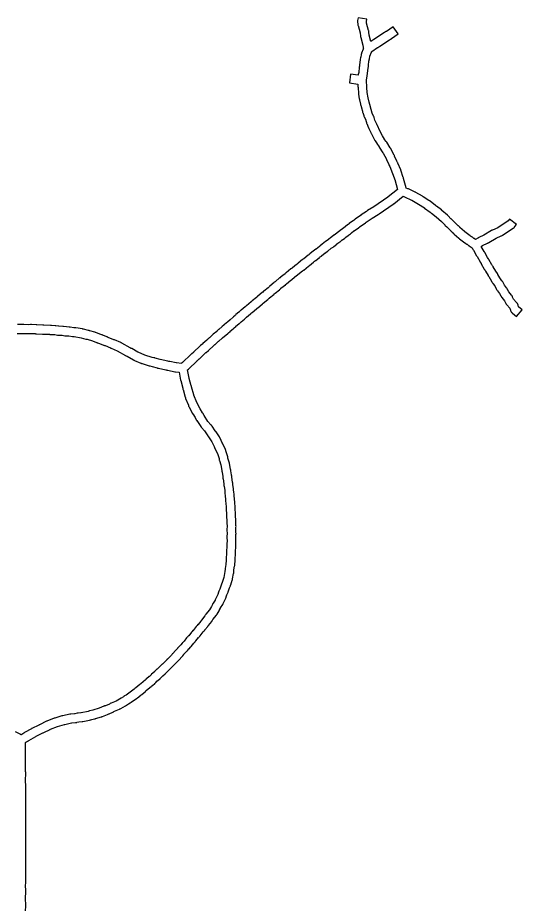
# Model space of a CAD drawing. Extents: x -90 to 105, y 288 to 664.
# Drawn here: x 7.5 to 104.3, y 492.2 to 662.4 of the extents above; entities that cross this region are included whole.
import ezdxf

# ---------------------------------------------------------------- set-up
doc = ezdxf.new("R2010")
doc.units = 0
doc.layers.get('0').update_dxf_attribs({"linetype": 'CONTINUOUS'})

msp = doc.modelspace()

# ---------------------------------------------------------------- linework, layer by layer
at = {"color": 7}
for points in [[(9.016365, 490.489682), (9.044223, 492.411023), (9.044223, 492.472299), (9.044223, 492.500242), (9.038663, 492.522483), (9.016365, 492.932452), (9.016365, 492.943572), (9.044223, 495.087676), (9.044223, 495.093379), (9.044223, 495.238172), (9.044223, 495.260413), (9.038663, 495.282654), (9.033103, 495.416298), (9.033103, 495.427403), (9.049812, 496.830819), (9.049812, 496.836521), (9.049812, 496.981315), (9.049812, 497.003555), (9.049812, 497.014676), (9.044252, 497.053654), (9.044252, 497.103781), (9.044252, 497.120604), (9.072109, 498.858165), (9.072109, 498.863867), (9.066549, 498.919555), (9.066549, 498.941796), (9.066549, 498.952916), (9.0554, 499.108858), (9.0554, 499.153425), (9.0554, 499.170248), (9.072109, 500.272931), (9.072109, 500.278634), (9.072109, 500.36218), (9.072109, 500.367882), (9.072109, 500.42357), (9.072109, 500.445811), (9.066549, 500.468051), (9.060989, 500.585015), (9.060989, 500.596135), (9.083258, 501.787924), (9.083258, 501.793627), (9.077698, 501.849314), (9.077698, 501.871555), (9.077698, 501.888378), (9.066549, 502.022022), (9.066549, 502.038846), (9.088819, 503.219497), (9.088819, 503.2252), (9.083258, 503.280887), (9.077698, 503.364433), (9.077698, 503.386673), (9.066549, 503.620572), (9.083258, 504.661993), (9.083258, 504.667696), (9.077698, 504.728944), (9.077698, 504.751184), (9.077698, 504.773425), (9.060989, 505.001764), (9.060989, 505.012884), (9.077698, 506.087721), (9.077698, 506.093423), (9.072138, 506.154671), (9.072138, 506.176912), (9.072138, 506.188032), (9.055361, 506.476504), (9.055361, 506.493327), (9.07207, 507.512473), (9.07207, 507.518176), (9.06651, 507.579423), (9.06651, 507.601664), (9.06651, 507.618487), (9.06095, 507.690884), (9.06095, 507.702004), (9.077659, 508.849237), (9.077659, 508.85494), (9.072099, 508.910628), (9.072099, 508.932868), (9.072099, 508.949691), (9.06095, 509.116754), (9.06095, 509.127874), (9.077659, 510.325229), (9.072099, 510.386477), (9.072099, 510.408717), (9.072099, 510.425541), (9.05539, 510.692857), (9.05539, 510.709681), (9.077659, 512.040697), (9.077659, 512.046399), (9.072099, 512.107647), (9.072099, 512.12447), (9.066539, 512.213576), (9.04983, 512.519877), (9.04983, 512.535688), (9.066539, 513.465728), (9.066539, 513.471431), (9.060979, 513.532679), (9.060979, 513.554919), (9.060979, 513.571743), (9.038709, 513.933734), (9.055418, 515.02528), (9.055418, 515.030982), (9.055418, 515.08667), (9.055418, 515.125648), (9.010866, 515.81065), (9.010866, 515.82177), (9.038724, 517.603883), (9.033163, 517.665131), (9.033163, 517.687371), (9.033163, 517.704195), (8.99967, 518.299708), (8.99967, 518.310829), (9.01638, 519.497046), (9.01638, 519.552733), (8.977395, 520.204317), (8.977395, 520.215437), (9.010811, 523.295153), (9.077641, 523.334132), (9.099911, 523.345252), (9.150032, 523.373196), (9.155593, 523.378898), (9.189008, 523.401139), (9.200157, 523.406842), (9.228015, 523.423665), (9.294843, 523.473792), (9.556591, 523.646443), (9.606712, 523.679862), (9.628982, 523.690982), (9.651251, 523.707805), (10.971128, 524.470772), (10.982277, 524.476475), (11.021261, 524.498715), (12.346708, 525.144733), (12.385692, 525.161556), (12.407961, 525.172676), (12.42467, 525.178379), (12.502638, 525.222946), (13.744548, 525.824408), (13.766817, 525.830111), (13.805802, 525.852351), (15.159093, 526.375848), (15.164654, 526.381551), (16.506807, 526.776957), (16.517956, 526.78266), (17.837834, 527.044417), (17.865692, 527.05012), (18.589675, 527.128076), (18.689918, 527.139197), (18.756746, 527.150317), (18.767895, 527.150317), (18.857, 527.16714), (18.868149, 527.172843), (19.207864, 527.239679), (19.842742, 527.312076), (19.904001, 527.317779), (19.987538, 527.328899), (21.301847, 527.601776), (21.46892, 527.635194), (21.552457, 527.663138), (21.713962, 527.713265), (21.719523, 527.713265), (22.209604, 527.81352), (22.265294, 527.82464), (22.293152, 527.830343), (22.432379, 527.869321), (22.449088, 527.875024), (23.590754, 528.231447), (23.646445, 528.24827), (23.674303, 528.25939), (23.780114, 528.303957), (23.802384, 528.315078), (24.721286, 528.699347), (24.838238, 528.738325), (24.971897, 528.782892), (24.977457, 528.788595), (25.016441, 528.805418), (25.049856, 528.822241), (25.762701, 529.122971), (25.818392, 529.145211), (25.840661, 529.156332), (25.890783, 529.184275), (25.963182, 529.228842), (26.063425, 529.28453), (26.09684, 529.29565), (27.060295, 529.707763), (27.065855, 529.707763), (27.115977, 529.730004), (27.143835, 529.741124), (27.193957, 529.769068), (27.266356, 529.813635), (28.185258, 530.320422), (28.235379, 530.348366), (28.257649, 530.359486), (28.30777, 530.392904), (28.374598, 530.443032), (28.792279, 530.732624), (29.087442, 530.894126), (29.13757, 530.922069), (29.159811, 530.93319), (29.209938, 530.966608), (29.282334, 531.016735), (30.307049, 531.735149), (30.334993, 531.746269), (30.38512, 531.785248), (30.451956, 531.835375), (30.513204, 531.891063), (30.96987, 532.280901), (30.992111, 532.297724), (31.097925, 532.37012), (31.120166, 532.381241), (31.170293, 532.420219), (31.23713, 532.470346), (31.303966, 532.526034), (31.309669, 532.531736), (32.061498, 533.177751), (32.067201, 533.177751), (32.111768, 533.211169), (32.178604, 533.261296), (32.245441, 533.322544), (33.12536, 534.074373), (33.153303, 534.096614), (33.159006, 534.102317), (33.18695, 534.124558), (33.203773, 534.135678), (33.226013, 534.146798), (33.270581, 534.185777), (33.337417, 534.241464), (33.34312, 534.247167), (33.816494, 534.653711), (33.827615, 534.659414), (33.877742, 534.703981), (33.894565, 534.715101), (33.933544, 534.759669), (33.994791, 534.820916), (33.994791, 534.826619), (34.284386, 535.116214), (34.306627, 535.138455), (34.863536, 535.611829), (34.869239, 535.617532), (34.913806, 535.65651), (34.930629, 535.673334), (34.964047, 535.701277), (34.975167, 535.712398), (34.98087, 535.7181), (35.036558, 535.779348), (35.331721, 536.085646), (35.353962, 536.107887), (35.771643, 536.458741), (35.821771, 536.497719), (35.838594, 536.514542), (35.877572, 536.553521), (35.883275, 536.559223), (35.938963, 536.620471), (36.367782, 537.065999), (36.390022, 537.08824), (36.44015, 537.127218), (36.45127, 537.132921), (36.501397, 537.177488), (36.518221, 537.188609), (36.557199, 537.227587), (36.562902, 537.23329), (36.618589, 537.294537), (37.381556, 538.079779), (37.398379, 538.096602), (37.459655, 538.14673), (37.504222, 538.185708), (37.521045, 538.202531), (37.565612, 538.24151), (37.62686, 538.308346), (38.228325, 538.926517), (38.272892, 538.971084), (38.284012, 538.987907), (38.322991, 539.032474), (38.328693, 539.038177), (38.389969, 539.121722), (38.40109, 539.132843), (39.030398, 539.789997), (39.074965, 539.834565), (39.091788, 539.851388), (39.130767, 539.895955), (39.180894, 539.962791), (39.386963, 540.218959), (39.403786, 540.2412), (40.038666, 540.887214), (40.055489, 540.909455), (40.094468, 540.954022), (40.144595, 541.020859), (40.350664, 541.277027), (40.367488, 541.299267), (40.66822, 541.605566), (40.712787, 541.650133), (40.72961, 541.666956), (40.768588, 541.711523), (41.280944, 542.363106), (41.297768, 542.385347), (41.526106, 542.613686), (41.570673, 542.658253), (41.587496, 542.675076), (41.626475, 542.719643), (41.676602, 542.786479), (42.216808, 543.465909), (42.227928, 543.482732), (42.305885, 543.566278), (42.339303, 543.599696), (42.406139, 543.666532), (42.42838, 543.683355), (42.467358, 543.727922), (42.517486, 543.794759), (43.085535, 544.518742), (43.102358, 544.535565), (43.28613, 544.724925), (43.325108, 544.763903), (43.347349, 544.786144), (43.380767, 544.830711), (43.38647, 544.836414), (43.431037, 544.897662), (43.960102, 545.565954), (43.971222, 545.577074), (43.999166, 545.616053), (44.021407, 545.643996), (44.04935, 545.688563), (44.055053, 545.694266), (44.082996, 545.738833), (44.094117, 545.761074), (44.105237, 545.772194), (44.717839, 546.546298), (44.779087, 546.624255), (44.801328, 546.652199), (44.829271, 546.691177), (44.834974, 546.69688), (44.873952, 546.763716), (44.957498, 546.88624), (45.620221, 547.732744), (45.648165, 547.766162), (45.670406, 547.79958), (45.698349, 547.838558), (45.704052, 547.849679), (45.74303, 547.910927), (45.74303, 547.916629), (46.138437, 548.551506), (46.16638, 548.590485), (46.183204, 548.623903), (46.205444, 548.662881), (46.211147, 548.674002), (46.239091, 548.740838), (46.417302, 549.11397), (46.423005, 549.12509), (46.846255, 549.80452), (46.868496, 549.837938), (46.890737, 549.876916), (46.912977, 549.915895), (46.91868, 549.932718), (46.940921, 549.982845), (46.946624, 549.993966), (47.414427, 551.013112), (47.442371, 551.068799), (47.481349, 551.163465), (47.50359, 551.230302), (47.50359, 551.236004), (47.648383, 551.675964), (47.804325, 552.01568), (47.860012, 552.149324), (47.882253, 552.210572), (47.887956, 552.232813), (48.138564, 553.012486), (48.294506, 553.341065), (48.300208, 553.352185), (48.317032, 553.391163), (48.333855, 553.430142), (48.356095, 553.480269), (48.356095, 553.485972), (48.372919, 553.547219), (48.668079, 554.471691), (48.673782, 554.482812), (48.684902, 554.52179), (48.707143, 554.605336), (48.712846, 554.622159), (48.723966, 554.688995), (48.930036, 555.7694), (48.941156, 555.830648), (48.952276, 555.897484), (48.957979, 555.914307), (48.957979, 555.931131), (48.991397, 556.437918), (49.125042, 557.173041), (49.141865, 557.250998), (49.147567, 557.301125), (49.15327, 557.334543), (49.15327, 557.351366), (49.158973, 557.418203), (49.158973, 557.423905), (49.2091, 558.203581), (49.214803, 558.248148), (49.214803, 558.287127), (49.214803, 558.331694), (49.2091, 558.415239), (49.2091, 558.454218), (49.281497, 559.601454), (49.2872, 559.651581), (49.2872, 559.746247), (49.281497, 559.818643), (49.281497, 559.879891), (49.342744, 560.893468), (49.348447, 560.938035), (49.348447, 560.977014), (49.348447, 561.027141), (49.348447, 561.038261), (49.342744, 561.110658), (49.331624, 561.305578), (49.370602, 561.901474), (49.376305, 561.946041), (49.376305, 561.98502), (49.376305, 562.029587), (49.376305, 562.04641), (49.370602, 562.118806), (49.342659, 562.725837), (49.376077, 563.299455), (49.38178, 563.349582), (49.38178, 563.388561), (49.38178, 563.433128), (49.38178, 563.444248), (49.376077, 563.516645), (49.342659, 564.15709), (49.376077, 564.66388), (49.387198, 564.791964), (49.376077, 564.925609), (49.348134, 565.577192), (49.348134, 565.61061), (49.348134, 565.649589), (49.348134, 565.694156), (49.348134, 565.705276), (49.342431, 565.783233), (49.286743, 567.002865), (49.286743, 567.036283), (49.286743, 567.130949), (49.231056, 568.250339), (49.225353, 568.328295), (49.225353, 568.367274), (49.21965, 568.411841), (49.213948, 568.422961), (49.202827, 568.478649), (49.202827, 568.484351), (49.202827, 568.501175), (49.202827, 568.512295), (49.15826, 569.330955), (49.15826, 569.353196), (49.152557, 569.403323), (49.146855, 569.497989), (49.068898, 569.954657), (49.02992, 570.751037), (49.024217, 570.823433), (49.018514, 570.884681), (49.018514, 570.906922), (49.012811, 570.923745), (49.001691, 570.984992), (49.001691, 570.990695), (48.940443, 571.374961), (48.918202, 571.803783), (48.918202, 571.848351), (48.9125, 571.892918), (48.906797, 571.931896), (48.906797, 571.948719), (48.895676, 572.015555), (48.762032, 572.800797), (48.750912, 573.040256), (48.745209, 573.112653), (48.745209, 573.157191), (48.739506, 573.19617), (48.733804, 573.21841), (48.728101, 573.251829), (48.722398, 573.279772), (48.566456, 574.226519), (48.555336, 574.449297), (48.544215, 574.58853), (48.544215, 574.605353), (48.538513, 574.622177), (48.527392, 574.689013), (48.399308, 575.424133), (48.399308, 575.452077), (48.36589, 575.624728), (48.360187, 575.646969), (48.343364, 575.708216), (48.332244, 575.73616), (48.137323, 576.84998), (48.126203, 576.911228), (48.126203, 576.933469), (48.103962, 577.044844), (48.092842, 577.072787), (48.076019, 577.128475), (48.076019, 577.134177), (47.83656, 577.908282), (47.791993, 578.15889), (47.791993, 578.164592), (47.78629, 578.192536), (47.775169, 578.248223), (47.758346, 578.303911), (47.747226, 578.337329), (47.741523, 578.354152), (47.451928, 579.261918), (47.451928, 579.26762), (47.41851, 579.367875), (47.401687, 579.423562), (47.390567, 579.451506), (47.357148, 579.523902), (46.833652, 580.609879), (46.827949, 580.626703), (46.827949, 580.637823), (46.816829, 580.660064), (46.800006, 580.715751), (46.788885, 580.743695), (46.772062, 580.771638), (46.760942, 580.799582), (46.749821, 580.816405), (46.326571, 581.701893), (46.298628, 581.768729), (46.292925, 581.779849), (46.281804, 581.80209), (46.253861, 581.857778), (46.24274, 581.880018), (46.2205, 581.907962), (46.209379, 581.924785), (46.192556, 581.947026), (45.557676, 582.910479), (45.546556, 582.927302), (45.529733, 582.949543), (45.496315, 582.99967), (45.479491, 583.021911), (45.457251, 583.044152), (45.423832, 583.08313), (45.407009, 583.099953), (45.395889, 583.111073), (44.777718, 584.035545), (44.755477, 584.074524), (44.733237, 584.107942), (44.716413, 584.130183), (44.682995, 584.17475), (44.666172, 584.19699), (44.643931, 584.219231), (44.582684, 584.291628), (44.009066, 584.937645), (43.251668, 586.068172), (43.034478, 586.502563), (42.984351, 586.586108), (42.49427, 587.321228), (41.853821, 588.568707), (41.842701, 588.596651), (41.308067, 589.988926), (41.302364, 590.005749), (40.867973, 591.548389), (40.862271, 591.57063), (40.862271, 591.576332), (40.856568, 591.6209), (40.856568, 591.63202), (40.839745, 591.693268), (40.839745, 591.704388), (40.811801, 591.787933), (40.421963, 593.191346), (40.41626, 593.213587), (40.098822, 594.828626), (40.104525, 594.828626), (40.238169, 594.978979), (40.243872, 594.984682), (41.920173, 596.583015), (41.948116, 596.605256), (41.964939, 596.622079), (42.27124, 596.872687), (42.276943, 596.878389), (42.332631, 596.922956), (42.382758, 596.961935), (42.399581, 596.978758), (43.624782, 598.148269), (43.652726, 598.17051), (43.669549, 598.187333), (44.109508, 598.549324), (44.154076, 598.588303), (44.170899, 598.605126), (44.232175, 598.666373), (44.972864, 599.368081), (45.000807, 599.390322), (45.01763, 599.407145), (45.335072, 599.668902), (45.346192, 599.674604), (45.396319, 599.719172), (45.446447, 599.75815), (45.46327, 599.774973), (46.031319, 600.320744), (46.05356, 600.342985), (46.081503, 600.365226), (46.749796, 600.910997), (46.811043, 600.961125), (46.861171, 601.000103), (46.877994, 601.016926), (47.111893, 601.239705), (47.117595, 601.245407), (47.824869, 601.830163), (47.830572, 601.835866), (47.886259, 601.880433), (47.936386, 601.919411), (47.95321, 601.936234), (48.253942, 602.22026), (48.259645, 602.225963), (48.855538, 602.716044), (48.922374, 602.766171), (48.928077, 602.771874), (48.967055, 602.810852), (48.983878, 602.821973), (49.045126, 602.888809), (49.318003, 603.144977), (49.340244, 603.1618), (49.368187, 603.189744), (49.936237, 603.651981), (49.997484, 603.702108), (50.003187, 603.707811), (50.047754, 603.74679), (50.064577, 603.75791), (50.120265, 603.819158), (50.387582, 604.075326), (50.398702, 604.081028), (51.011304, 604.587819), (51.122679, 604.682484), (51.139502, 604.693605), (51.19519, 604.754853), (51.412379, 604.955333), (51.418082, 604.961036), (52.17548, 605.584775), (52.242316, 605.634903), (52.286883, 605.67947), (52.303707, 605.69059), (52.364954, 605.757426), (52.409521, 605.796405), (52.431762, 605.813228), (52.454003, 605.835469), (53.300507, 606.531608), (53.339485, 606.559551), (53.367428, 606.581792), (53.411996, 606.62077), (53.428819, 606.637594), (53.490066, 606.698841), (53.501187, 606.709962), (53.52913, 606.732202), (53.551371, 606.754443), (54.397875, 607.445013), (54.459122, 607.495141), (54.50925, 607.534119), (54.526073, 607.550942), (54.5762, 607.60663), (54.581903, 607.612332), (54.598726, 607.623453), (55.500923, 608.364145), (55.56217, 608.414272), (55.595589, 608.442215), (55.612412, 608.459038), (55.629235, 608.470159), (55.684922, 608.531406), (55.762879, 608.603803), (55.78512, 608.620626), (55.807361, 608.642867), (56.609312, 609.294453), (56.670559, 609.34458), (56.676262, 609.350283), (56.693085, 609.361404), (56.721029, 609.389347), (56.732149, 609.400467), (56.91036, 609.56753), (56.916063, 609.573233), (57.695739, 610.213678), (57.762575, 610.263806), (57.768278, 610.269508), (57.807256, 610.308487), (57.82408, 610.319607), (57.885327, 610.386444), (57.952164, 610.447691), (57.974404, 610.464514), (57.996645, 610.486755), (58.854286, 611.182894), (58.859989, 611.188597), (58.876812, 611.199717), (58.926939, 611.233135), (58.954883, 611.249959), (58.977124, 611.272199), (59.038371, 611.322327), (59.060612, 611.344567), (59.901544, 612.029566), (59.918367, 612.040686), (59.951786, 612.06863), (59.996324, 612.096573), (60.06316, 612.14114), (60.113288, 612.180119), (60.130111, 612.191239), (60.146934, 612.208062), (61.015713, 612.920908), (61.032536, 612.932028), (61.065954, 612.959971), (61.121641, 612.99895), (61.149585, 613.015773), (61.188563, 613.043717), (61.227542, 613.07166), (61.238662, 613.08278), (61.255485, 613.093901), (61.266606, 613.105021), (62.129816, 613.812298), (62.146639, 613.823418), (62.180057, 613.851362), (62.235744, 613.89034), (62.263688, 613.907163), (62.302666, 613.935107), (62.341645, 613.96305), (62.352765, 613.974171), (62.369588, 613.985291), (62.380709, 613.996411), (63.310749, 614.753809), (63.32187, 614.76493), (63.34411, 614.781753), (63.416507, 614.82632), (63.449925, 614.854263), (63.466748, 614.865384), (63.483571, 614.882207), (64.263244, 615.522653), (64.285485, 615.533773), (64.313429, 615.561717), (64.463782, 615.667531), (64.491725, 615.684355), (64.530704, 615.712298), (64.558647, 615.729121), (64.580888, 615.751362), (64.642136, 615.801489), (64.664377, 615.82373), (65.410637, 616.425195), (65.41634, 616.430897), (65.655799, 616.59796), (65.67804, 616.60908), (65.722607, 616.642498), (65.761585, 616.670442), (65.772705, 616.681562), (65.789529, 616.692683), (65.800649, 616.703803), (66.485648, 617.266281), (66.502471, 617.277401), (66.535889, 617.305345), (66.942433, 617.589371), (66.99256, 617.628349), (67.666421, 618.174123), (68.006135, 618.413582), (68.072971, 618.458149), (68.078674, 618.463852), (68.123241, 618.49727), (68.156659, 618.525214), (68.702431, 618.976311), (68.719254, 618.987431), (68.752672, 619.015375), (69.136941, 619.282692), (69.164885, 619.299515), (69.203863, 619.327458), (69.242841, 619.355402), (69.253962, 619.366522), (69.270785, 619.377643), (69.337621, 619.43333), (69.755306, 619.773046), (69.772129, 619.784167), (69.805547, 619.81211), (70.27335, 620.140686), (70.340187, 620.185253), (70.34589, 620.190956), (70.390457, 620.224374), (70.412697, 620.241197), (70.473945, 620.296885), (70.891627, 620.636601), (70.90845, 620.647722), (70.941868, 620.675665), (71.365121, 620.970829), (71.431958, 621.015367), (71.482085, 621.054346), (71.498908, 621.065466), (71.560156, 621.121153), (72.005684, 621.488714), (72.022507, 621.499834), (72.055925, 621.527777), (72.857876, 622.084686), (72.924712, 622.129253), (72.930415, 622.134956), (72.941536, 622.140659), (72.980514, 622.168603), (72.997337, 622.185426), (73.14213, 622.307949), (73.164371, 622.324773), (73.192315, 622.347013), (74.228167, 623.070999), (74.261585, 623.09324), (74.295003, 623.11548), (74.300706, 623.121183), (74.311827, 623.126886), (74.345245, 623.15483), (74.367485, 623.16595), (75.481306, 623.945623), (76.645248, 624.641762), (76.689815, 624.664003), (76.717759, 624.680826), (76.751177, 624.697649), (76.768, 624.714472), (76.790241, 624.725592), (76.857077, 624.78128), (79.552522, 626.658067), (79.602649, 626.691485), (79.62489, 626.713726), (81.423709, 628.156126), (81.685466, 628.050311), (81.696586, 628.044608), (83.049877, 627.404162), (83.100004, 627.376219), (84.369761, 626.663374), (84.375464, 626.663374), (85.51156, 625.922685), (85.561687, 625.889267), (86.625386, 625.081747), (86.669953, 625.048329), (86.675656, 625.042626), (86.697897, 625.020385), (86.731315, 624.986967), (86.737017, 624.986967), (86.753841, 624.970144), (86.859655, 624.892187), (86.870776, 624.886484), (87.77297, 624.195917), (87.778673, 624.190214), (88.797819, 623.282449), (89.360299, 622.703262), (89.366002, 622.697559), (89.421689, 622.641872), (89.466256, 622.597305), (89.4942, 622.569361), (89.822779, 622.285335), (89.867346, 622.240768), (90.385271, 621.700565), (90.440958, 621.639318), (90.446661, 621.633615), (90.463484, 621.622495), (90.491428, 621.594551), (90.524846, 621.566608), (90.569413, 621.527629), (90.84229, 621.282582), (91.076189, 621.043123), (91.126316, 620.987435), (91.176443, 620.942868), (91.237691, 620.887181), (91.254514, 620.87606), (92.106587, 620.118662), (92.162274, 620.068535), (92.212401, 620.023968), (92.229224, 620.012847), (93.281786, 619.222034), (93.343034, 619.171907), (93.398721, 619.138489), (93.487827, 619.077241), (93.643769, 618.982575), (93.699456, 618.943597), (93.989048, 618.720818), (93.994751, 618.715116), (94.055999, 618.670549), (94.111686, 618.63157), (94.117389, 618.625867), (94.134212, 618.614747), (94.679983, 618.275031), (94.75794, 618.130238), (94.763643, 618.119117), (94.802621, 618.030012), (94.830565, 617.963175), (94.836268, 617.957472), (94.864211, 617.901785), (94.914338, 617.81824), (95.521372, 616.743403), (95.527074, 616.72658), (95.560493, 616.654183), (95.61062, 616.570638), (96.189807, 615.540354), (96.234374, 615.473518), (96.379167, 615.267448), (96.423734, 615.195052), (97.002921, 614.159199), (97.025161, 614.114632), (97.036282, 614.092392), (97.047402, 614.075568), (97.069643, 614.04215), (97.075346, 614.036448), (97.081048, 614.025327), (97.248111, 613.802549), (97.727054, 612.944905), (97.738175, 612.916961), (97.760416, 612.883543), (97.782656, 612.844565), (97.804897, 612.811146), (97.816017, 612.794323), (97.854996, 612.744196), (98.127588, 612.334014), (98.144411, 612.311773), (98.472987, 611.704739), (98.48981, 611.671321), (98.512051, 611.626754), (98.523171, 611.609931), (98.56215, 611.548683), (98.567852, 611.537563), (98.590093, 611.50962), (98.673639, 611.403805), (99.018921, 610.94157), (99.375343, 610.273278), (99.419911, 610.189732), (99.436734, 610.161789), (99.497981, 610.061534), (99.525925, 610.028116), (99.943607, 609.493482), (100.160796, 609.070232), (100.177619, 609.025665), (100.194443, 608.992247), (100.216683, 608.953268), (100.233506, 608.91429), (100.255747, 608.880872), (100.277988, 608.847454), (100.305931, 608.814035), (100.317052, 608.797212), (100.361619, 608.747085), (100.901822, 608.084361), (101.091182, 607.677817), (101.141309, 607.549733), (101.158132, 607.52179), (101.174955, 607.482811), (101.186076, 607.471691), (101.225054, 607.410443), (101.247295, 607.3825), (101.264118, 607.365677), (101.269821, 607.359974), (101.319948, 607.304286), (101.882429, 606.674978), (102.004952, 606.301849), (102.004952, 606.296146), (102.038371, 606.195892), (102.066314, 606.117935), (102.094258, 606.062248), (102.105378, 606.040007), (102.144356, 605.978759), (102.150059, 605.967639), (102.189038, 605.917512), (102.200158, 605.900688), (102.244725, 605.856121), (102.322682, 605.783725), (102.389518, 605.733598), (103.169194, 605.048596), (104.288583, 606.32949), (103.586876, 606.942092), (103.486621, 607.248394), (103.486621, 607.254096), (103.419785, 607.449017), (103.402962, 607.493584), (103.386138, 607.527002), (103.358195, 607.56598), (103.196693, 607.760901), (102.623075, 608.401349), (102.444863, 608.807893), (102.411445, 608.88585), (102.372467, 608.958247), (102.372467, 608.96395), (102.3279, 609.030786), (102.3279, 609.036489), (102.288921, 609.081056), (102.272098, 609.103297), (102.216411, 609.164544), (101.687346, 609.810559), (101.453447, 610.278365), (101.447744, 610.295188), (101.419801, 610.345315), (101.40868, 610.367556), (101.375262, 610.423243), (101.364142, 610.440067), (101.325163, 610.490194), (101.275036, 610.55703), (101.263916, 610.568151), (100.879646, 611.058232), (100.539933, 611.704249), (100.495366, 611.787795), (100.456387, 611.854631), (100.450685, 611.860334), (100.433862, 611.882574), (100.422741, 611.899398), (100.4005, 611.932816), (100.383677, 611.949639), (99.993839, 612.473135), (99.631848, 613.119153), (99.603904, 613.16928), (99.592784, 613.197223), (99.575961, 613.225167), (99.531394, 613.297564), (99.520273, 613.319804), (99.197263, 613.754195), (98.735029, 614.589561), (98.723908, 614.611802), (98.695965, 614.656369), (98.679142, 614.689787), (98.651198, 614.728766), (98.645496, 614.734468), (98.628672, 614.762412), (98.600729, 614.79583), (98.500474, 614.935063), (98.483651, 614.968481), (97.882189, 616.03218), (97.854246, 616.082308), (97.837423, 616.104548), (97.809479, 616.154676), (97.759352, 616.227072), (97.753649, 616.232775), (97.636686, 616.399837), (97.085343, 617.368862), (97.07964, 617.379982), (97.073937, 617.391103), (97.068234, 617.407926), (97.051411, 617.435869), (97.051411, 617.441572), (97.045708, 617.458395), (97.017765, 617.514083), (97.012062, 617.519785), (96.432873, 618.538932), (96.68348, 618.689285), (96.694601, 618.694988), (97.63021, 619.140516), (97.663628, 619.151636), (97.713756, 619.17958), (97.741699, 619.1907), (97.791826, 619.218644), (97.858663, 619.263211), (99.256509, 620.115283), (100.264515, 620.560812), (100.275636, 620.566514), (100.420429, 620.627762), (100.470556, 620.66118), (100.492797, 620.672301), (100.515037, 620.689124), (102.542192, 622.025708), (102.570136, 622.042532), (102.709369, 622.137197), (102.753936, 622.170616), (102.776177, 622.192856), (102.809595, 622.231835), (102.831836, 622.254075), (102.848659, 622.276316), (102.882077, 622.320883), (103.193947, 622.727428), (101.846225, 623.76328), (101.584468, 623.429135), (99.5963, 622.120397), (98.566013, 621.6693), (98.53807, 621.65818), (98.526949, 621.652477), (98.471262, 621.624533), (98.460141, 621.618831), (98.437901, 621.602007), (98.371064, 621.563029), (96.923099, 620.68311), (96.906276, 620.67199), (95.959529, 620.226462), (95.898281, 620.198518), (95.881458, 620.187398), (95.859217, 620.176277), (95.825799, 620.159454), (95.747843, 620.109327), (95.319023, 619.858719), (95.068416, 620.014661), (95.040472, 620.036902), (95.012528, 620.053725), (94.717365, 620.276503), (94.667238, 620.315482), (94.656117, 620.326602), (94.650415, 620.332305), (94.600287, 620.365723), (94.35524, 620.516076), (94.321821, 620.538317), (94.299581, 620.55514), (93.280434, 621.323679), (93.263611, 621.340502), (93.224633, 621.368445), (92.339148, 622.153687), (92.30573, 622.187105), (92.294609, 622.198226), (92.116398, 622.381997), (92.110695, 622.393117), (92.055008, 622.448805), (92.049305, 622.454508), (92.004738, 622.493486), (91.94349, 622.549173), (91.926667, 622.560294), (91.65379, 622.805341), (91.035619, 623.451359), (91.029917, 623.457062), (90.98535, 623.49604), (90.974229, 623.50716), (90.907393, 623.562848), (90.628927, 623.807896), (90.595509, 623.841314), (90.584388, 623.852434), (90.072032, 624.381499), (90.06633, 624.39262), (89.966075, 624.492874), (89.949252, 624.509697), (89.938131, 624.520818), (88.891139, 625.450855), (88.885436, 625.456558), (88.840869, 625.489976), (88.824046, 625.506799), (88.796102, 625.523623), (87.843787, 626.247605), (87.843787, 626.253308), (87.737972, 626.347974), (87.687845, 626.386952), (87.671021, 626.398073), (86.596185, 627.211161), (86.529349, 627.261288), (86.479221, 627.294706), (86.456981, 627.31153), (86.384584, 627.356097), (85.309747, 628.057804), (85.187224, 628.135761), (85.164983, 628.152584), (85.131565, 628.163705), (83.872948, 628.870981), (83.867245, 628.876684), (83.817118, 628.898925), (83.789175, 628.915748), (83.761231, 628.926868), (82.446924, 629.550608), (82.418981, 629.567431), (82.413278, 629.567431), (82.368711, 629.589672), (82.335293, 629.600792), (82.012285, 629.734436), (81.945449, 630.040737), (81.945449, 630.04644), (81.928626, 630.096567), (81.922923, 630.129985), (81.89498, 630.207942), (81.538557, 631.538958), (81.516316, 631.628064), (81.499493, 631.678191), (81.488373, 631.706135), (81.460429, 631.784091), (81.003763, 633.137385), (80.981523, 633.193073), (80.970402, 633.215313), (80.430197, 634.490636), (80.430197, 634.496339), (80.396779, 634.574296), (80.396779, 634.579998), (80.374538, 634.630126), (80.363417, 634.646949), (80.363417, 634.652652), (80.240894, 634.892111), (80.229773, 634.908934), (79.812092, 635.872387), (79.784148, 635.944783), (79.778445, 635.950486), (79.767325, 635.97843), (79.756204, 636.006373), (79.745084, 636.023196), (79.104638, 637.226123), (79.06566, 637.298519), (79.06566, 637.304222), (79.032242, 637.354349), (78.976554, 637.443455), (78.302693, 638.507151), (78.263715, 638.573987), (78.258012, 638.57969), (78.224594, 638.629817), (78.213473, 638.646641), (78.207771, 638.657761), (77.895898, 639.064305), (77.879075, 639.086546), (77.856834, 639.119964), (77.455859, 639.754841), (77.450156, 639.765961), (76.887037, 640.847821), (76.881334, 640.858941), (76.575033, 641.577355), (76.547089, 641.644192), (76.541387, 641.655312), (76.519146, 641.705439), (76.508026, 641.722262), (76.469047, 641.794659), (76.385502, 641.961721), (76.374381, 641.978545), (76.034668, 642.791636), (75.878726, 643.25387), (75.878726, 643.259573), (75.856485, 643.320821), (75.856485, 643.331941), (75.834244, 643.387628), (75.828542, 643.404452), (75.822839, 643.415572), (75.522106, 644.122848), (75.522106, 644.128551), (75.299328, 644.785703), (75.293625, 644.802526), (75.120974, 645.537647), (75.120974, 645.548767), (75.104151, 645.610015), (75.104151, 645.621135), (75.087328, 645.676822), (75.081625, 645.693646), (75.053682, 645.771602), (74.920037, 646.189287), (74.719557, 647.046928), (74.569204, 648.049368), (74.569204, 648.055071), (74.507956, 649.051939), (74.507956, 649.063059), (74.496836, 649.118747), (74.496836, 649.13557), (74.491133, 649.168988), (74.468892, 649.308221), (74.463189, 649.352788), (74.463189, 649.375029), (74.418622, 650.087874), (74.418622, 650.110115), (74.424325, 650.305035), (74.430028, 650.327276), (74.43573, 650.477629), (74.513687, 651.229459), (74.513687, 651.240579), (74.597233, 651.691676), (74.597233, 651.708499), (74.602935, 651.741917), (74.608638, 651.764158), (74.608638, 651.775279), (74.708893, 652.710888), (74.708893, 652.738831), (74.76458, 653.039564), (74.770283, 653.050684), (74.781403, 653.123081), (74.787106, 653.134201), (74.792809, 653.195449), (74.798512, 653.251136), (74.887617, 654.136624), (74.89332, 654.170042), (74.949007, 654.431799), (74.960128, 654.476366), (74.965831, 654.493189), (74.976951, 654.548876), (74.988071, 654.621273), (74.993774, 654.643514), (75.038341, 654.888561), (75.044044, 654.916505), (75.083022, 655.033469), (75.394892, 655.835419), (75.400595, 655.852243), (75.428538, 655.946908), (76.553497, 656.709875), (76.586915, 656.726698), (76.770686, 656.826953), (76.804104, 656.843776), (76.848671, 656.866017), (76.898799, 656.899435), (76.954486, 656.938413), (78.797861, 658.19703), (78.931505, 658.252717), (78.953746, 658.25842), (78.998313, 658.280661), (79.07627, 658.319639), (79.081973, 658.325342), (79.104213, 658.336462), (79.204468, 658.403299), (79.215588, 658.414419), (80.485342, 659.305476), (79.50518, 660.692182), (78.252132, 659.812266), (78.124048, 659.756578), (78.107225, 659.750876), (78.051538, 659.722932), (77.99029, 659.694989), (77.973467, 659.689286), (77.956644, 659.678165), (77.83412, 659.59462), (75.996317, 658.341572), (75.890502, 658.280324), (75.857084, 658.263501), (75.779127, 658.224523), (75.72344, 658.196579), (75.701199, 658.185459), (75.690078, 658.174339), (75.634391, 658.13536), (75.261259, 657.884752), (74.954958, 659.059835), (74.877002, 659.666865), (74.877002, 659.700284), (74.865881, 659.77268), (74.860178, 659.806098), (74.854476, 659.856226), (74.843355, 659.895204), (74.832235, 659.939743), (74.826532, 659.956566), (74.419985, 661.410103), (74.397744, 661.68298), (74.475701, 662.156352), (72.793831, 662.423669), (72.710286, 661.905744), (72.704583, 661.8778), (72.704583, 661.860977), (72.69888, 661.81641), (72.693178, 661.777432), (72.693178, 661.732865), (72.704298, 661.576923), (72.726539, 661.27619), (72.726539, 661.248247), (72.732241, 661.19812), (72.737944, 661.131283), (72.743647, 661.097865), (72.74935, 661.069921), (72.76047, 661.025354), (72.782711, 660.947398), (73.183686, 659.516139), (73.261643, 658.914677), (73.267346, 658.86455), (73.267346, 658.831131), (73.273049, 658.803188), (73.289872, 658.719642), (73.295574, 658.691699), (73.317815, 658.608153), (73.690944, 657.188032), (73.690944, 657.176911), (73.763341, 656.731383), (73.769043, 656.675696), (73.785867, 656.59215), (73.81381, 656.491896), (73.81381, 656.486193), (73.785867, 656.397087), (73.780164, 656.374847), (73.485, 655.617451), (73.457057, 655.539495), (73.401369, 655.355723), (73.384546, 655.277766), (73.384546, 655.272064), (73.323298, 654.943485), (73.306475, 654.871088), (73.300773, 654.859968), (73.283949, 654.787571), (73.217113, 654.431149), (73.21141, 654.414326), (73.20029, 654.341929), (73.20029, 654.330809), (73.100035, 653.395199), (73.100035, 653.367256), (73.044348, 653.066523), (73.038645, 653.055403), (73.027525, 652.983007), (73.016404, 652.91061), (73.010702, 652.854922), (72.921596, 651.969435), (72.915893, 651.936017), (72.837936, 651.557316), (72.837936, 651.540493), (72.821113, 651.40126), (71.356442, 651.601741), (71.122543, 649.919874), (72.737585, 649.691535), (72.765528, 649.279422), (72.765528, 649.273719), (72.771231, 649.201323), (72.771231, 649.190203), (72.776934, 649.128955), (72.782637, 649.112132), (72.816055, 648.883793), (72.816055, 648.872673), (72.866182, 648.031738), (72.866182, 648.020617), (72.871885, 647.948221), (72.871885, 647.937101), (72.877588, 647.909157), (72.877588, 647.875739), (72.894411, 647.781073), (73.028055, 646.878876), (73.028055, 646.873173), (73.039175, 646.800777), (73.044878, 646.761798), (73.050581, 646.72838), (73.061701, 646.689402), (73.267771, 645.803914), (73.267771, 645.798211), (73.284594, 645.731375), (73.301417, 645.658978), (73.30712, 645.647858), (73.463062, 645.163346), (73.468764, 645.152225), (73.630267, 644.467224), (73.64709, 644.394827), (73.663913, 644.327991), (73.697331, 644.233325), (73.881103, 643.659707), (73.886805, 643.642884), (73.903629, 643.592757), (73.909331, 643.581636), (73.920452, 643.553693), (73.931572, 643.525749), (73.97055, 643.436644), (74.265714, 642.729367), (74.265714, 642.723664), (74.393798, 642.333827), (74.399501, 642.311586), (74.416324, 642.261459), (74.444267, 642.194622), (74.483246, 642.105517), (74.811822, 641.320275), (74.839765, 641.253438), (74.845468, 641.242318), (74.867709, 641.186631), (75.001353, 640.936023), (75.012474, 640.9192), (75.285351, 640.262045), (75.313294, 640.195208), (75.346712, 640.128372), (75.352415, 640.111549), (75.95388, 638.97545), (75.987298, 638.908614), (76.020716, 638.852927), (76.059694, 638.797239), (76.076518, 638.769296), (76.427369, 638.212387), (76.466347, 638.14555), (76.505325, 638.089863), (76.566573, 638.011906), (76.83389, 637.655483), (76.872868, 637.599796), (77.574576, 636.497113), (77.607994, 636.441425), (78.231734, 635.260777), (78.259677, 635.20509), (78.671793, 634.252774), (78.705211, 634.174817), (78.710914, 634.163697), (78.727737, 634.11913), (78.74456, 634.091186), (78.74456, 634.080066), (78.861524, 633.857288), (78.867227, 633.851585), (79.418567, 632.526138), (79.42427, 632.515017), (79.880935, 631.178432), (79.897758, 631.122745), (80.287596, 629.697055), (80.298717, 629.646927), (80.337695, 629.452007), (78.57786, 628.037454), (78.533293, 628.004036), (75.843414, 626.127249), (75.793287, 626.09383), (74.623776, 625.397691), (74.55138, 625.358713), (74.501252, 625.319735), (74.479012, 625.308614), (74.406615, 625.252927), (73.420884, 624.562357), (73.365197, 624.523378), (73.326218, 624.501137), (73.315098, 624.490017), (73.28168, 624.467776), (73.264857, 624.456656), (73.264857, 624.450953), (73.259154, 624.450953), (72.22887, 623.72697), (72.200927, 623.710147), (72.111821, 623.643311), (72.094998, 623.632191), (72.078175, 623.615367), (72.033608, 623.576389), (71.944502, 623.509553), (71.894375, 623.470574), (71.092424, 622.908094), (71.06448, 622.891271), (70.975375, 622.824434), (70.958551, 622.813314), (70.947431, 622.802194), (70.446213, 622.390081), (70.396085, 622.351102), (69.978404, 622.055939), (69.95046, 622.039116), (69.855794, 621.972279), (69.838971, 621.961159), (69.811028, 621.938918), (69.777609, 621.9055), (69.359928, 621.565784), (69.3098, 621.526805), (68.769598, 621.153676), (68.73618, 621.125733), (68.702761, 621.097789), (68.223818, 620.702383), (68.173691, 620.663404), (67.789424, 620.396087), (67.761481, 620.379264), (67.672375, 620.312428), (67.655552, 620.301307), (67.588716, 620.24006), (67.093066, 619.833513), (67.042938, 619.794534), (66.71436, 619.571756), (66.697536, 619.560636), (66.6307, 619.510508), (66.580573, 619.47709), (66.56375, 619.460267), (65.934441, 618.947908), (65.500051, 618.64161), (65.449923, 618.602632), (65.371967, 618.535795), (64.742658, 618.01787), (64.692531, 617.978892), (64.447483, 617.81183), (64.380647, 617.767263), (64.33052, 617.728284), (64.269272, 617.678157), (64.247031, 617.655916), (63.550892, 617.087867), (63.500765, 617.048889), (63.350412, 616.943074), (63.322468, 616.926251), (63.233363, 616.865003), (63.21654, 616.84818), (62.381173, 616.16875), (62.36435, 616.151927), (62.35323, 616.146224), (62.330989, 616.135104), (62.236323, 616.062707), (62.158366, 615.995871), (61.323, 615.310872), (61.272873, 615.271894), (61.211625, 615.232915), (61.144789, 615.188348), (61.094662, 615.14937), (61.016705, 615.082534), (60.209183, 614.41981), (60.159055, 614.380832), (60.030971, 614.297286), (59.980844, 614.258308), (59.902887, 614.191471), (59.034109, 613.484195), (59.028406, 613.478492), (58.989427, 613.450549), (58.967187, 613.439428), (58.872521, 613.367032), (58.783415, 613.294635), (57.948052, 612.609634), (57.931229, 612.598513), (57.89225, 612.57057), (57.825414, 612.526003), (57.775287, 612.487024), (57.747343, 612.464784), (56.934255, 611.796491), (56.82288, 611.701825), (56.750483, 611.629429), (56.689236, 611.573741), (56.678115, 611.568039), (55.842749, 610.877468), (55.837046, 610.871766), (55.731232, 610.78266), (55.658835, 610.710263), (55.591999, 610.649016), (55.541871, 610.604449), (54.745489, 609.952865), (54.678653, 609.902738), (54.634086, 609.86376), (54.617263, 609.846937), (54.433491, 609.674286), (54.427789, 609.668583), (53.581285, 608.972447), (53.514449, 608.922319), (53.469881, 608.883341), (53.453058, 608.866518), (53.330534, 608.755143), (53.324832, 608.74944), (52.483897, 608.05887), (52.372522, 607.969764), (52.305685, 607.897368), (52.299983, 607.891665), (52.28316, 607.880545), (51.392103, 607.145424), (51.324839, 607.099061), (51.280272, 607.060083), (51.263449, 607.043259), (51.163194, 606.948594), (51.157491, 606.942891), (50.400093, 606.313583), (50.333257, 606.263455), (50.28869, 606.224477), (50.271867, 606.207654), (49.993401, 605.940337), (49.965458, 605.918096), (49.948634, 605.901273), (49.375016, 605.433467), (49.269202, 605.344361), (49.191245, 605.266404), (48.918368, 605.010236), (48.896127, 604.993413), (48.868183, 604.96547), (48.238875, 604.453111), (48.233172, 604.447408), (48.222052, 604.436288), (48.188634, 604.408344), (48.171811, 604.391521), (47.843235, 604.079651), (47.837532, 604.073948), (47.185946, 603.533743), (47.180243, 603.52804), (47.074428, 603.444495), (47.057605, 603.427672), (46.756876, 603.143646), (46.751173, 603.137943), (46.09959, 602.603309), (46.032753, 602.553182), (45.988186, 602.508643), (45.91023, 602.430686), (45.732018, 602.263624), (45.681891, 602.219057), (45.013599, 601.673286), (45.007896, 601.673286), (44.902081, 601.58418), (44.885258, 601.567357), (44.267087, 600.982601), (44.261384, 600.976898), (43.955083, 600.72073), (43.888247, 600.670603), (43.84368, 600.631625), (43.826857, 600.614802), (43.765581, 600.553554), (43.032445, 599.859229), (43.026742, 599.853526), (42.603623, 599.502806), (42.59792, 599.497103), (42.536673, 599.452536), (42.492106, 599.413558), (41.250195, 598.227338), (41.205628, 598.188359), (40.904896, 597.937751), (40.838059, 597.887624), (40.793492, 597.848646), (40.715536, 597.770689), (39.133909, 596.267031), (39.072661, 596.211343), (39.028094, 596.166776), (39.011271, 596.149953), (38.955584, 596.083117), (38.899896, 596.027429), (37.992133, 596.149953), (37.953155, 596.155656), (37.930914, 596.161358), (36.666729, 596.428675), (36.638785, 596.434378), (36.594218, 596.445498), (36.583098, 596.451201), (36.54968, 596.456904), (36.527439, 596.456904), (36.510616, 596.462607), (36.477198, 596.462607), (36.304547, 596.49055), (36.287723, 596.49055), (34.834189, 596.80242), (34.823069, 596.808123), (33.848476, 597.103284), (33.837355, 597.108986), (33.776079, 597.125809), (33.698122, 597.14805), (33.692419, 597.14805), (33.608874, 597.164873), (33.302576, 597.226121), (33.291455, 597.231824), (31.888043, 597.660646), (31.87122, 597.666349), (30.590328, 598.21212), (30.568087, 598.22324), (29.376299, 598.90267), (29.331732, 598.930614), (29.298313, 598.947437), (29.198059, 598.991975), (29.175818, 598.997678), (29.053294, 599.053366), (27.482808, 599.95556), (27.427117, 599.988978), (27.388133, 600.011219), (27.349149, 600.028042), (27.33244, 600.039162), (27.271181, 600.061403), (26.05225, 600.572074), (26.018834, 600.588897), (25.974282, 600.60572), (25.935298, 600.61684), (24.854892, 601.073506), (24.821476, 601.090329), (24.721233, 601.123747), (24.654405, 601.140571), (24.648845, 601.140571), (24.626576, 601.151691), (23.863609, 601.474698), (23.824625, 601.491521), (23.78564, 601.508345), (23.746656, 601.519465), (23.729947, 601.525168), (23.663119, 601.541991), (23.256575, 601.664515), (23.245426, 601.664515), (22.527012, 601.970816), (22.488028, 601.987639), (22.449043, 602.004462), (22.410059, 602.015582), (22.326522, 602.037823), (21.324084, 602.321849), (21.246116, 602.34409), (21.201563, 602.35521), (21.162579, 602.366331), (21.14587, 602.366331), (21.106886, 602.372033), (21.095737, 602.377736), (21.079028, 602.377736), (20.148987, 602.639493), (20.110003, 602.650613), (20.071019, 602.661734), (20.026466, 602.672854), (20.009757, 602.672854), (19.94293, 602.683975), (19.937369, 602.683975), (18.656476, 602.884455), (18.639767, 602.890158), (18.589645, 602.895861), (18.550661, 602.901563), (18.506108, 602.907266), (18.494974, 602.907266), (18.422574, 602.907266), (18.2555, 602.912969), (17.587208, 603.018784), (17.570499, 603.024486), (17.525946, 603.030189), (17.486962, 603.035892), (17.43684, 603.041595), (17.425692, 603.041595), (17.353292, 603.041595), (16.874349, 603.058418), (16.85208, 603.064121), (16.311877, 603.142077), (16.295168, 603.14778), (16.245047, 603.153483), (16.211631, 603.159186), (16.16151, 603.164888), (16.150361, 603.164888), (15.381824, 603.198307), (15.353966, 603.198307), (14.819333, 603.281852), (14.724658, 603.292972), (14.017382, 603.320916), (13.961692, 603.326619), (13.950543, 603.332321), (13.939394, 603.332321), (13.883704, 603.338024), (13.811304, 603.349145), (13.800155, 603.349145), (13.794595, 603.349145), (12.535978, 603.404832), (12.530418, 603.404832), (12.497002, 603.410535), (12.413466, 603.416238), (12.407905, 603.416238), (12.329937, 603.42194), (12.318788, 603.42194), (11.149276, 603.472068), (11.076877, 603.47777), (11.060168, 603.47777), (10.185819, 603.511189), (10.16355, 603.516891), (10.057738, 603.522594), (9.951926, 603.511474), (9.940777, 603.511474), (9.601062, 603.489233), (8.68216, 603.5338), (8.654302, 603.5338), (8.593043, 603.5338), (8.515075, 603.528097), (8.175359, 603.505857), (7.451376, 603.539275)], [(7.429184, 601.836253), (8.064061, 601.80831), (8.091919, 601.802607), (8.236715, 601.802607), (8.320252, 601.80831), (8.659967, 601.830551), (9.5733, 601.785983), (9.606715, 601.785983), (9.662406, 601.785983), (10.091227, 601.813927), (10.893177, 601.780509), (10.904326, 601.780509), (10.926596, 601.774806), (10.943305, 601.774806), (10.960014, 601.774806), (11.082535, 601.769103), (11.099244, 601.769103), (12.296601, 601.713416), (12.30775, 601.713416), (12.335608, 601.707713), (12.369023, 601.70201), (12.380172, 601.70201), (12.508262, 601.696308), (12.519411, 601.696308), (13.627662, 601.65174), (13.683353, 601.646038), (13.711211, 601.640335), (13.856007, 601.623512), (14.607836, 601.590094), (15.120193, 601.512137), (15.136902, 601.506434), (15.187024, 601.500731), (15.226008, 601.495029), (15.231568, 601.495029), (15.359658, 601.489326), (15.381927, 601.489326), (15.98896, 601.467085), (16.005669, 601.467085), (16.55701, 601.377979), (16.6127, 601.372277), (16.651684, 601.366574), (16.701806, 601.360871), (16.712955, 601.360871), (17.325556, 601.332928), (18.04397, 601.221553), (18.138645, 601.21585), (18.327994, 601.210147), (18.344703, 601.210147), (19.703564, 600.992957), (20.605758, 600.74235), (20.622467, 600.736647), (20.66702, 600.725526), (20.750557, 600.703286), (20.767266, 600.703286), (20.834094, 600.692165), (20.845243, 600.692165), (21.881096, 600.391433), (22.644063, 600.073995), (22.683047, 600.057171), (22.722031, 600.040348), (22.777722, 600.023525), (22.844552, 600.006702), (23.217682, 599.895327), (23.947234, 599.589026), (24.019634, 599.561082), (24.058618, 599.544259), (24.181139, 599.505281), (24.192288, 599.505281), (24.203437, 599.499578), (24.231295, 599.493875), (24.259153, 599.482755), (25.300575, 599.037227), (25.339559, 599.020404), (25.356268, 599.014701), (25.361828, 599.014701), (25.378537, 599.00358), (25.411953, 598.99246), (25.417513, 598.99246), (26.609301, 598.491239), (28.207634, 597.572338), (28.246618, 597.550098), (28.280033, 597.533275), (28.319017, 597.511034), (28.335726, 597.505331), (28.413694, 597.471913), (28.519506, 597.427374), (29.705726, 596.75351), (29.750293, 596.725567), (29.783711, 596.708744), (29.828279, 596.686503), (29.833981, 596.686503), (29.906378, 596.658559), (31.148288, 596.118357), (31.165111, 596.112654), (31.220799, 596.090413), (31.270926, 596.07359), (31.29887, 596.06247), (31.304572, 596.06247), (31.382529, 596.040229), (32.741392, 595.616978), (32.802639, 595.594738), (32.880596, 595.572497), (33.276003, 595.49454), (33.287123, 595.488837), (34.272854, 595.193674), (34.33969, 595.171433), (34.412087, 595.149192), (34.506753, 595.132369), (35.943583, 594.826068), (35.965824, 594.820365), (36.015951, 594.809245), (36.082788, 594.798125), (36.099611, 594.792422), (36.138589, 594.792422), (36.238844, 594.775599), (36.30568, 594.764478), (37.642265, 594.480452), (37.703513, 594.469332), (37.725753, 594.463629), (37.759172, 594.463629), (38.449739, 594.368963), (38.750471, 592.859736), (38.750471, 592.848616), (38.767294, 592.787368), (38.772997, 592.770545), (39.185113, 591.294733), (39.185113, 591.28903), (39.190816, 591.266789), (39.196518, 591.222222), (39.213342, 591.149826), (39.241285, 591.05516), (39.647829, 589.579348), (39.664652, 589.5181), (39.670355, 589.49586), (39.726043, 589.362187), (40.238399, 588.025602), (40.244101, 587.997659), (40.266342, 587.947531), (40.277463, 587.919588), (40.299703, 587.869461), (40.299703, 587.863758), (40.338682, 587.791361), (40.962421, 586.571729), (40.973542, 586.543785), (40.995782, 586.504807), (41.023726, 586.449119), (41.034846, 586.426879), (41.045967, 586.415758), (41.084945, 586.360071), (41.536042, 585.675072), (41.747672, 585.262956), (41.764495, 585.229538), (41.786736, 585.184971), (41.808976, 585.151553), (41.820097, 585.13473), (41.853515, 585.084602), (42.622053, 583.942938), (42.638876, 583.914995), (42.672295, 583.876016), (42.772549, 583.759053), (43.323889, 583.140882), (43.958769, 582.194135), (43.986713, 582.155157), (44.003536, 582.121738), (44.020359, 582.099498), (44.053777, 582.04937), (44.0706, 582.02713), (44.092841, 582.004889), (44.126259, 581.965911), (44.131962, 581.960208), (44.137665, 581.954505), (44.761404, 581.018896), (45.206932, 580.088855), (45.212635, 580.072032), (45.223756, 580.049791), (45.240579, 579.994104), (45.251699, 579.971863), (45.26282, 579.938445), (45.28506, 579.893878), (45.808557, 578.802335), (46.120426, 577.838879), (46.14837, 577.649519), (46.181788, 577.482456), (46.187491, 577.454513), (46.204314, 577.404386), (46.454922, 576.613572), (46.644282, 575.483045), (46.6777, 575.315983), (46.683403, 575.293742), (46.689106, 575.271502), (46.705929, 575.226934), (46.711632, 575.210111), (46.711632, 575.204409), (46.850865, 574.374611), (46.861985, 574.157421), (46.873105, 574.012628), (46.873105, 574.001508), (46.878808, 573.979267), (46.889929, 573.91802), (47.045871, 572.976841), (47.062694, 572.698376), (47.062694, 572.659397), (47.068397, 572.61483), (47.074099, 572.559143), (47.08522, 572.486746), (47.218864, 571.701502), (47.241105, 571.278251), (47.241105, 571.233684), (47.246807, 571.172436), (47.246807, 571.150196), (47.25251, 571.133373), (47.263631, 571.066536), (47.324878, 570.687836), (47.369445, 569.858041), (47.369445, 569.813474), (47.375148, 569.774496), (47.380851, 569.724368), (47.380851, 569.713248), (47.386554, 569.668681), (47.392256, 569.635263), (47.453504, 569.256562), (47.498071, 568.46018), (47.503774, 568.387784), (47.503774, 568.348805), (47.509477, 568.304238), (47.509477, 568.293118), (47.5263, 568.181743), (47.581987, 567.084629), (47.581987, 567.056685), (47.581987, 567.023267), (47.581987, 566.97314), (47.581987, 566.962019), (47.58769, 566.889623), (47.643377, 565.66999), (47.643377, 565.636572), (47.643377, 565.597594), (47.643377, 565.547466), (47.643377, 565.536346), (47.64908, 565.463949), (47.682498, 564.790088), (47.64908, 564.255454), (47.643377, 564.210887), (47.643377, 564.171909), (47.643377, 564.121782), (47.643377, 564.110661), (47.64908, 564.038265), (47.682498, 563.403388), (47.64352, 562.82977), (47.637817, 562.785203), (47.637817, 562.746224), (47.637817, 562.696097), (47.637817, 562.684977), (47.64352, 562.61258), (47.671464, 561.999978), (47.638045, 561.404085), (47.632343, 561.359518), (47.632343, 561.32054), (47.632343, 561.270412), (47.632343, 561.259292), (47.638045, 561.186895), (47.649166, 560.991975), (47.582329, 559.972829), (47.576627, 559.928262), (47.576627, 559.889283), (47.576627, 559.844716), (47.576627, 559.833596), (47.582329, 559.761199), (47.582329, 559.699952), (47.509933, 558.547147), (47.50423, 558.50258), (47.50423, 558.463602), (47.50423, 558.419034), (47.50423, 558.402211), (47.509933, 558.335375), (47.509933, 558.296397), (47.454245, 557.466602), (47.454245, 557.449779), (47.309452, 556.686812), (47.292629, 556.586558), (47.264686, 556.096476), (47.053056, 554.971518), (46.746755, 554.035909), (46.590813, 553.70733), (46.58511, 553.69621), (46.568287, 553.657231), (46.551464, 553.618253), (46.512486, 553.501289), (46.506783, 553.484466), (46.256175, 552.710362), (46.094673, 552.353939), (46.07785, 552.320521), (46.061027, 552.275954), (46.044203, 552.236976), (46.038501, 552.220153), (46.010557, 552.142196), (45.871324, 551.713377), (45.38124, 550.660815), (45.37012, 550.632872), (45.00256, 550.03141), (44.963581, 549.975723), (44.952461, 549.958899), (44.93022, 549.919921), (44.891242, 549.858673), (44.885539, 549.84185), (44.879836, 549.836147), (44.851893, 549.769311), (44.673682, 549.396182), (44.667979, 549.385062), (44.272575, 548.755754), (43.620989, 547.931528), (43.587571, 547.892549), (43.581868, 547.886847), (43.565045, 547.864606), (43.537101, 547.820039), (43.531398, 547.814336), (43.49242, 547.7475), (43.414463, 547.619416), (42.751743, 546.778481), (42.718324, 546.739502), (42.712622, 546.7338), (42.695798, 546.711559), (42.667855, 546.666992), (42.662152, 546.661289), (42.623174, 546.594453), (42.612053, 546.583332), (42.105266, 545.942886), (42.088443, 545.926063), (41.904671, 545.731143), (41.865693, 545.692165), (41.810006, 545.630917), (41.759878, 545.564081), (41.147279, 544.795542), (41.130456, 544.773301), (40.985663, 544.628508), (40.946685, 544.58953), (40.929861, 544.567289), (40.890883, 544.528311), (40.890883, 544.522608), (40.840756, 544.455772), (40.306122, 543.787479), (40.289299, 543.765239), (40.083258, 543.553609), (40.061017, 543.536786), (40.022039, 543.492219), (39.966351, 543.430971), (39.916224, 543.364135), (39.448418, 542.779379), (39.431595, 542.757139), (39.130863, 542.45084), (39.086295, 542.406273), (39.030608, 542.345026), (38.813418, 542.061), (38.796595, 542.038759), (38.183993, 541.409451), (38.16717, 541.392627), (38.128192, 541.34806), (38.072504, 541.286813), (37.849754, 541.002787), (37.838634, 540.991666), (37.209326, 540.334511), (37.164759, 540.289944), (37.147935, 540.273121), (37.05883, 540.161746), (37.008702, 540.09491), (36.991879, 540.078087), (36.362571, 539.432072), (36.34033, 539.409831), (36.290203, 539.370853), (36.279083, 539.36515), (36.228955, 539.320583), (36.195537, 539.287165), (36.173296, 539.264924), (36.134318, 539.225946), (36.112077, 539.198002), (35.393663, 538.457311), (35.382543, 538.44619), (35.276728, 538.351524), (35.226601, 538.312546), (35.165325, 538.256859), (35.102053, 538.19812), (34.650956, 537.735886), (34.645253, 537.730183), (34.238706, 537.384898), (34.216465, 537.362657), (34.188522, 537.340416), (34.127274, 537.284729), (34.066026, 537.217892), (33.765294, 536.906023), (33.748471, 536.889199), (33.191559, 536.421393), (33.185856, 536.415691), (33.135729, 536.371124), (33.102311, 536.337705), (33.08007, 536.315465), (33.018822, 536.254217), (33.01312, 536.248514), (32.768072, 535.992346), (32.756952, 535.981226), (32.227886, 535.52456), (32.205646, 535.507737), (32.199943, 535.502034), (32.19424, 535.496331), (32.155262, 535.468388), (32.144141, 535.462685), (32.116198, 535.440444), (32.010383, 535.351339), (31.10262, 534.577234), (31.096918, 534.577234), (31.052351, 534.543816), (31.024407, 534.521575), (30.924153, 534.43247), (30.194601, 533.80873), (30.177778, 533.79761), (29.999567, 533.669526), (29.949439, 533.636108), (29.882603, 533.58598), (29.821327, 533.530293), (29.364661, 533.140455), (29.34242, 533.123632), (28.312135, 532.405218), (28.306575, 532.405218), (28.011413, 532.232567), (27.927876, 532.188), (27.900018, 532.171177), (27.816481, 532.115489), (27.788623, 532.093248), (27.37094, 531.809222), (26.368502, 531.257879), (25.455169, 530.868044), (25.399478, 530.845803), (25.37162, 530.834683), (25.243531, 530.762287), (25.148856, 530.706599), (25.115441, 530.689776), (24.341335, 530.366766), (24.224383, 530.327787), (24.168693, 530.310964), (24.140835, 530.299844), (24.012745, 530.244156), (23.138396, 529.871025), (21.890917, 529.481187), (21.356283, 529.369812), (21.295024, 529.358691), (21.272755, 529.352989), (21.261606, 529.347286), (21.133516, 529.308308), (21.044411, 529.280364), (21.027701, 529.274661), (19.663271, 528.996195), (19.641002, 528.990493), (19.089661, 528.934805), (18.950433, 528.917982), (18.928164, 528.912279), (18.449221, 528.817613), (18.426952, 528.811911), (17.669554, 528.733954), (17.63057, 528.733954), (17.524758, 528.717131), (17.502489, 528.711428), (16.171473, 528.438551), (16.138058, 528.432848), (16.054521, 528.416025), (15.993262, 528.399202), (14.606555, 527.987089), (14.595406, 527.981386), (14.567548, 527.970266), (14.53969, 527.964563), (14.528541, 527.95886), (13.119558, 527.40752), (13.058299, 527.379577), (13.04159, 527.373874), (13.019321, 527.362753), (11.72172, 526.722305), (11.71616, 526.722305), (11.7106, 526.722305), (11.705039, 526.716602), (11.660487, 526.694361), (11.638217, 526.688659), (11.621508, 526.677538), (11.54354, 526.63856), (10.223663, 525.992542), (10.167972, 525.964599), (10.134557, 525.947776), (8.831387, 525.190378), (8.753419, 525.145811), (8.708866, 525.117867), (8.669882, 525.089924), (8.302321, 524.844876), (8.257768, 524.816932), (8.1798, 524.772365), (8.17424, 524.772365), (8.157531, 524.783486), (8.129673, 524.800309), (8.112964, 524.806012), (7.093818, 525.351783)]]:
    msp.add_lwpolyline(points, dxfattribs=at)

doc.saveas('drawing.dxf')
